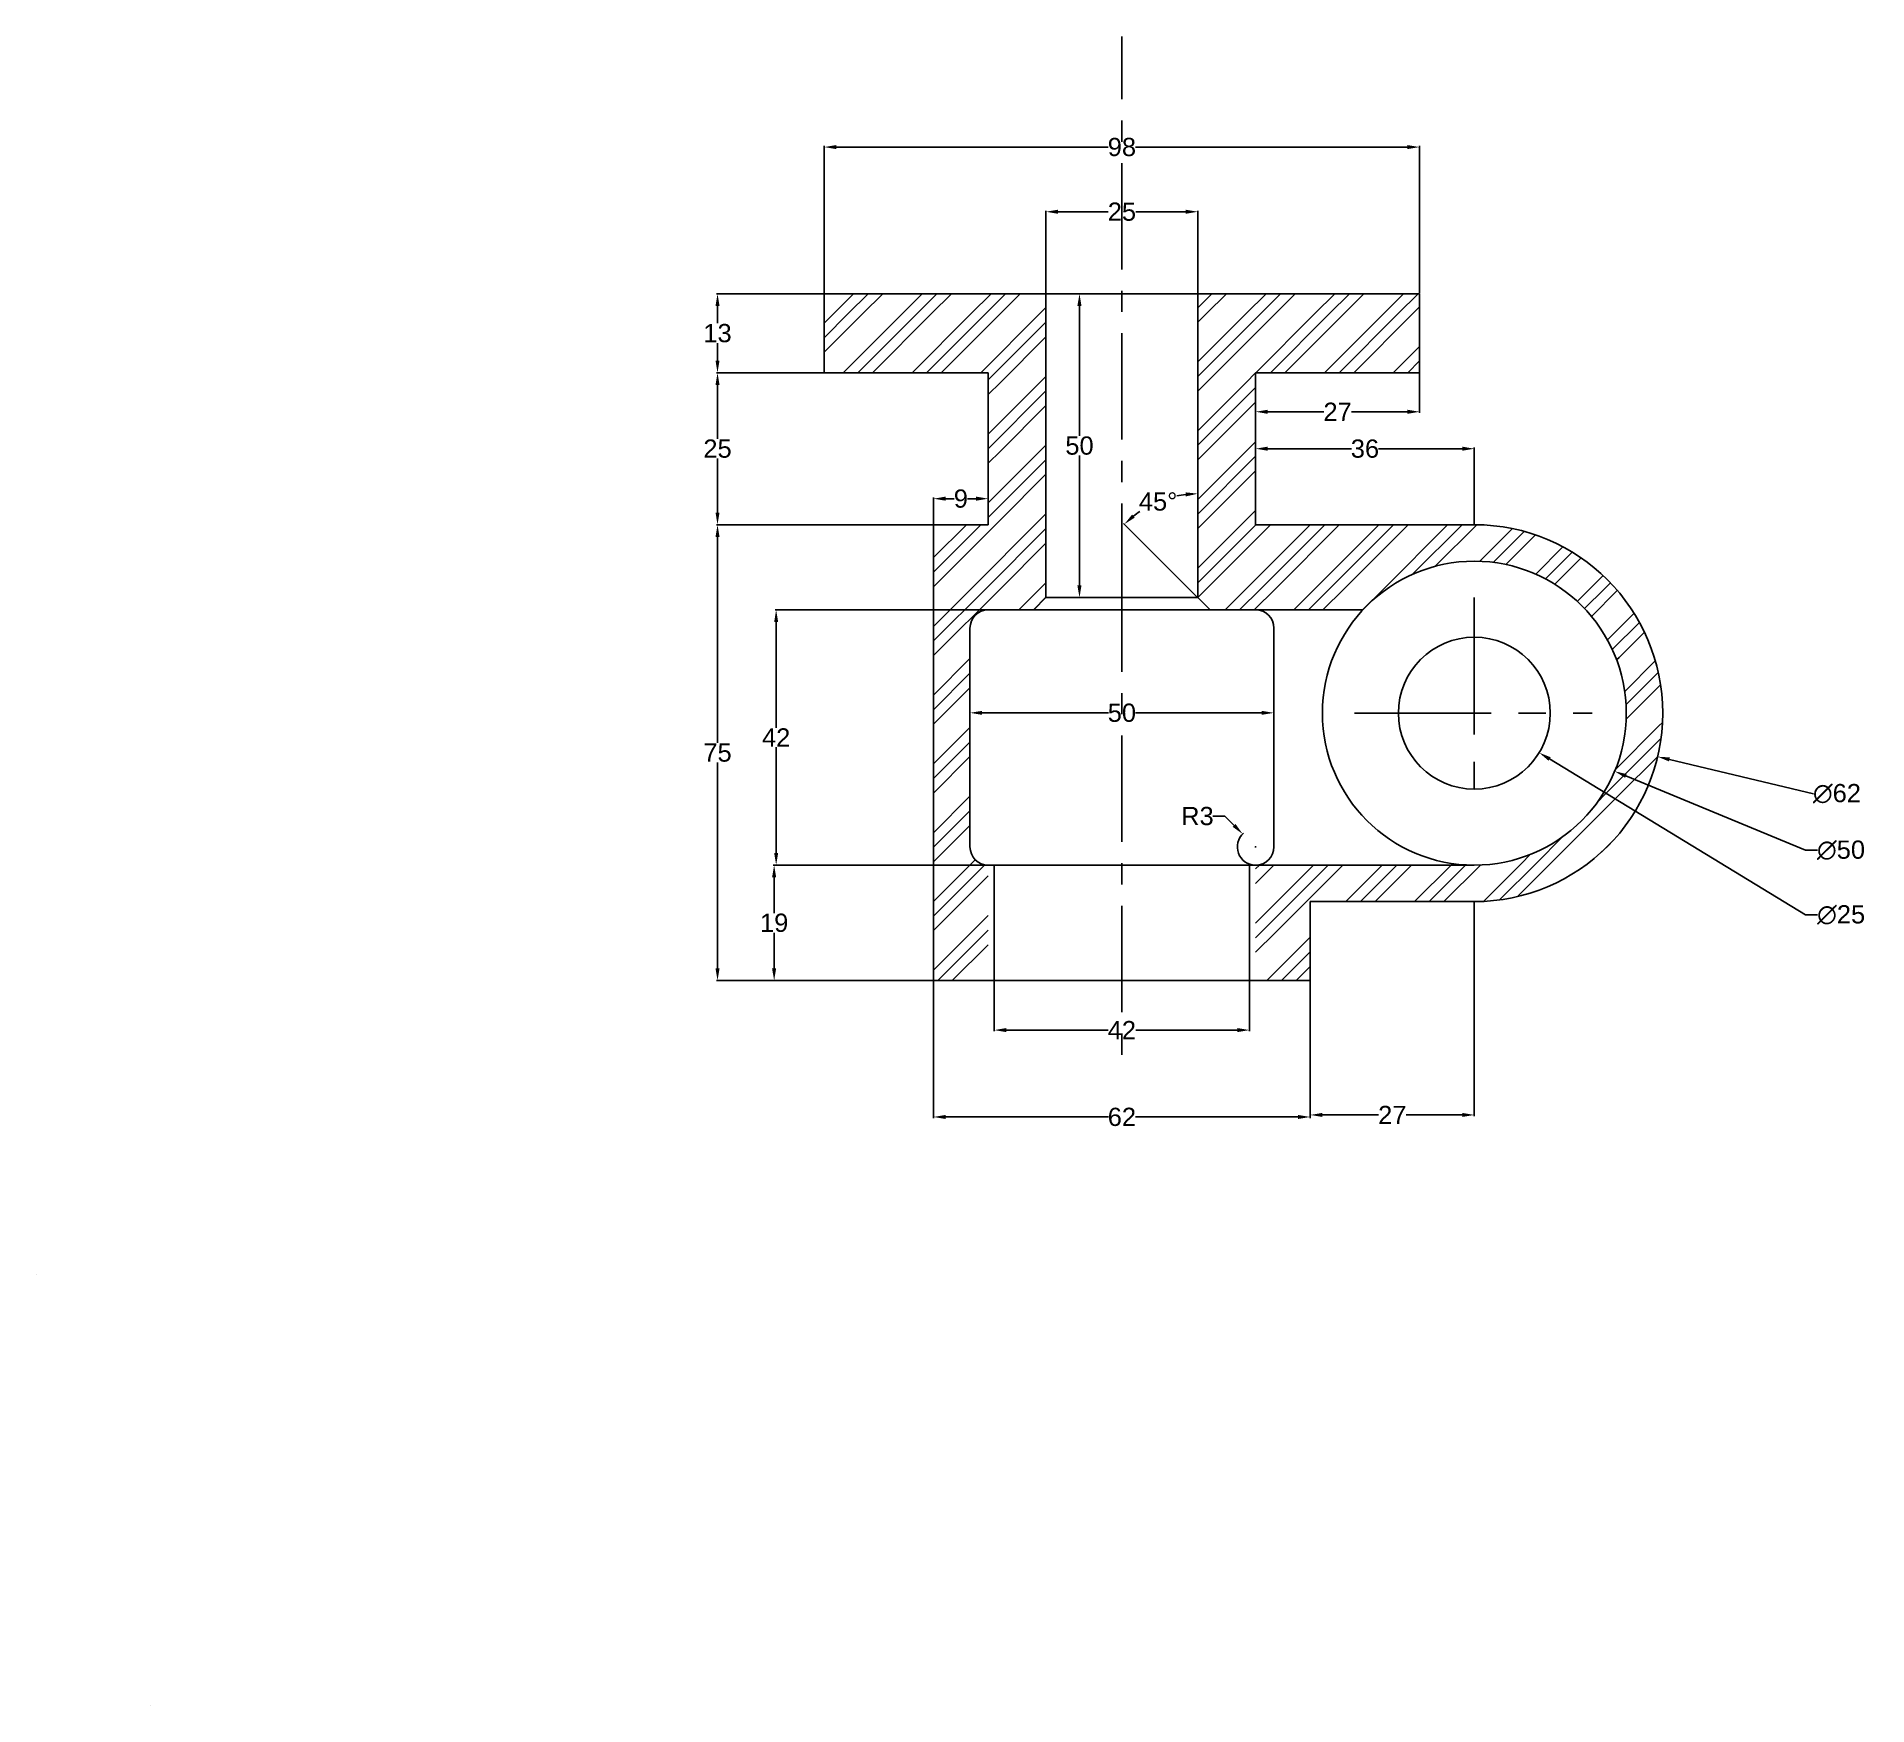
# Model space of a CAD drawing. Header units: inches. Extents: x 176 to 477, y -107 to 168.
import ezdxf

# ---------------------------------------------------------------- set-up
doc = ezdxf.new("R2010")
doc.units = ezdxf.units.IN
doc.header["$MEASUREMENT"] = 0
doc.linetypes.add('CENTERX2', pattern=[4, 2.5, -0.5, 0.5, -0.5])
doc.layers.get('0').update_dxf_attribs({"color": 50})
doc.layers.add('dim', color=7, linetype='Continuous')
doc.styles.get("Standard").update_dxf_attribs({"font": 'arial.ttf'})
doc.dimstyles.get("Standard").update_dxf_attribs({"dimtxt": 3, "dimasz": 2, "dimexe": 0.18, "dimexo": 0.0625, "dimgap": 0.09, "dimtad": 0, "dimtih": 1, "dimtoh": 1, "dimdec": 0, "dimzin": 0, "dimdsep": 46, "dimtxsty": 'Standard', "dimcen": 0.09, "dimadec": 0, "dimazin": 0, "dimtfac": 1, "dimtdec": 0, "dimtofl": 0, "dimtmove": 0, "dimatfit": 3, "dimfxl": 1, "dimtolj": 1, "dimtzin": 0, "dimarcsym": 0})
pattern_1 = [(45, (-111.6326, -115.493), (11.31371, 0), [16]), (45, (-109.2326, -115.493), (11.31371, 0), [16]), (45, (-106.8326, -115.493), (11.31371, 0), [16])]

# ---------------------------------------------------------------- blocks, each defined once
blk = doc.blocks.new('*D1')
at = {"layer": 'Defpoints', "color": 0, "transparency": 16777216}
for p in [(366.91, 138.85), (341.91, 125.37), (366.91, 125.37)]:
    blk.add_point(p, dxfattribs=at)
at = {"layer": 'dim', "color": 0, "lineweight": -2, "transparency": 16777216}
for p, q in [((341.91, 125.44), (341.91, 139.03)), ((343.91, 138.85), (352.13, 138.85)), ((364.91, 138.85), (356.68, 138.85)), ((366.91, 125.44), (366.91, 139.03))]:
    blk.add_line(p, q, dxfattribs=at)
at = {"layer": 'dim', "color": 0, "transparency": 16777216}
for points in [[(343.91, 139.19), (343.91, 138.52), (341.91, 138.85)], [(364.91, 139.19), (364.91, 138.52), (366.91, 138.85)]]:
    blk.add_solid(points, dxfattribs=at)
at = {"layer": 'dim', "color": 0, "transparency": 16777216, "insert": (354.41, 138.85), "char_height": 3, "attachment_point": 5}
blk.add_mtext('\\A1;25', dxfattribs=at)
blk = doc.blocks.new('*D2')
at = {"layer": 'Defpoints', "color": 0, "transparency": 16777216}
for p in [(403.41, 149.49), (305.41, 125.37), (403.41, 125.37)]:
    blk.add_point(p, dxfattribs=at)
at = {"layer": 'dim', "color": 0, "lineweight": -2, "transparency": 16777216}
for p, q in [((305.41, 125.44), (305.41, 149.67)), ((307.41, 149.49), (352.17, 149.49)), ((401.41, 149.49), (356.65, 149.49)), ((403.41, 125.44), (403.41, 149.67))]:
    blk.add_line(p, q, dxfattribs=at)
at = {"layer": 'dim', "color": 0, "transparency": 16777216}
for points in [[(307.41, 149.82), (307.41, 149.16), (305.41, 149.49)], [(401.41, 149.82), (401.41, 149.16), (403.41, 149.49)]]:
    blk.add_solid(points, dxfattribs=at)
at = {"layer": 'dim', "color": 0, "transparency": 16777216, "insert": (354.41, 149.49), "char_height": 3, "attachment_point": 5}
blk.add_mtext('\\A1;98', dxfattribs=at)
blk = doc.blocks.new('*D3')
at = {"layer": 'Defpoints', "color": 0, "transparency": 16777216}
for p in [(305.41, 125.37), (287.86, 112.37), (305.41, 112.37)]:
    blk.add_point(p, dxfattribs=at)
at = {"layer": 'dim', "color": 0, "lineweight": -2, "transparency": 16777216}
for p, q in [((305.35, 125.37), (287.68, 125.37)), ((287.86, 123.37), (287.86, 120.5)), ((287.86, 114.37), (287.86, 117.25)), ((305.35, 112.37), (287.68, 112.37))]:
    blk.add_line(p, q, dxfattribs=at)
at = {"layer": 'dim', "color": 0, "transparency": 16777216}
for points in [[(287.53, 123.37), (288.19, 123.37), (287.86, 125.37)], [(287.53, 114.37), (288.19, 114.37), (287.86, 112.37)]]:
    blk.add_solid(points, dxfattribs=at)
at = {"layer": 'dim', "color": 0, "transparency": 16777216, "insert": (287.86, 118.87), "char_height": 3, "attachment_point": 5}
blk.add_mtext('\\A1;13', dxfattribs=at)
blk = doc.blocks.new('*D4')
at = {"layer": 'Defpoints', "color": 0, "transparency": 16777216}
for p in [(305.41, 112.37), (287.86, 87.37), (323.41, 87.37)]:
    blk.add_point(p, dxfattribs=at)
at = {"layer": 'dim', "color": 0, "lineweight": -2, "transparency": 16777216}
for p, q in [((305.35, 112.37), (287.68, 112.37)), ((287.86, 110.37), (287.86, 101.49)), ((287.86, 89.37), (287.86, 98.25)), ((323.35, 87.37), (287.68, 87.37))]:
    blk.add_line(p, q, dxfattribs=at)
at = {"layer": 'dim', "color": 0, "transparency": 16777216}
for points in [[(287.53, 110.37), (288.19, 110.37), (287.86, 112.37)], [(287.53, 89.37), (288.19, 89.37), (287.86, 87.37)]]:
    blk.add_solid(points, dxfattribs=at)
at = {"layer": 'dim', "color": 0, "transparency": 16777216, "insert": (287.86, 99.87), "char_height": 3, "attachment_point": 5}
blk.add_mtext('\\A1;25', dxfattribs=at)
blk = doc.blocks.new('*D5')
at = {"layer": 'Defpoints', "color": 0, "transparency": 16777216}
for p in [(323.41, 87.37), (287.86, 12.37), (323.41, 12.37)]:
    blk.add_point(p, dxfattribs=at)
at = {"layer": 'dim', "color": 0, "lineweight": -2, "transparency": 16777216}
for p, q in [((323.35, 87.37), (287.68, 87.37)), ((287.86, 85.37), (287.86, 51.49)), ((287.86, 14.37), (287.86, 48.26)), ((323.35, 12.37), (287.68, 12.37))]:
    blk.add_line(p, q, dxfattribs=at)
at = {"layer": 'dim', "color": 0, "transparency": 16777216}
for points in [[(287.53, 85.37), (288.19, 85.37), (287.86, 87.37)], [(287.53, 14.37), (288.19, 14.37), (287.86, 12.37)]]:
    blk.add_solid(points, dxfattribs=at)
at = {"layer": 'dim', "color": 0, "transparency": 16777216, "insert": (287.86, 49.87), "char_height": 3, "attachment_point": 5}
blk.add_mtext('\\A1;75', dxfattribs=at)
blk = doc.blocks.new('*D6')
at = {"layer": 'Defpoints', "color": 0, "transparency": 16777216}
for p in [(332.41, 73.37), (297.51, 31.37), (332.41, 31.37)]:
    blk.add_point(p, dxfattribs=at)
at = {"layer": 'dim', "color": 0, "lineweight": -2, "transparency": 16777216}
for p, q in [((332.35, 73.37), (297.33, 73.37)), ((297.51, 71.37), (297.51, 53.97)), ((297.51, 33.37), (297.51, 50.78)), ((332.35, 31.37), (297.33, 31.37))]:
    blk.add_line(p, q, dxfattribs=at)
at = {"layer": 'dim', "color": 0, "transparency": 16777216}
for points in [[(297.18, 71.37), (297.84, 71.37), (297.51, 73.37)], [(297.18, 33.37), (297.84, 33.37), (297.51, 31.37)]]:
    blk.add_solid(points, dxfattribs=at)
at = {"layer": 'dim', "color": 0, "transparency": 16777216, "insert": (297.51, 52.37), "char_height": 3, "attachment_point": 5}
blk.add_mtext('\\A1;42', dxfattribs=at)
blk = doc.blocks.new('*D7')
at = {"layer": 'Defpoints', "color": 0, "transparency": 16777216}
for p in [(332.41, 31.37), (297.18, 12.37), (332.41, 12.37)]:
    blk.add_point(p, dxfattribs=at)
at = {"layer": 'dim', "color": 0, "lineweight": -2, "transparency": 16777216}
for p, q in [((332.35, 31.37), (297, 31.37)), ((297.18, 29.37), (297.18, 23.49)), ((297.18, 14.37), (297.18, 20.25)), ((332.35, 12.37), (297, 12.37))]:
    blk.add_line(p, q, dxfattribs=at)
at = {"layer": 'dim', "color": 0, "transparency": 16777216}
for points in [[(296.84, 29.37), (297.51, 29.37), (297.18, 31.37)], [(296.84, 14.37), (297.51, 14.37), (297.18, 12.37)]]:
    blk.add_solid(points, dxfattribs=at)
at = {"layer": 'dim', "color": 0, "transparency": 16777216, "insert": (297.18, 21.87), "char_height": 3, "attachment_point": 5}
blk.add_mtext('\\A1;19', dxfattribs=at)
blk = doc.blocks.new('*D9')
at = {"layer": 'Defpoints', "color": 0, "transparency": 16777216}
for p in [(323.41, 12.37), (385.41, 12.37), (385.41, -10.06)]:
    blk.add_point(p, dxfattribs=at)
at = {"layer": 'dim', "color": 0, "lineweight": -2, "transparency": 16777216}
for p, q in [((323.41, 12.31), (323.41, -10.24)), ((385.41, 12.31), (385.41, -10.24)), ((325.41, -10.06), (352.18, -10.06)), ((383.41, -10.06), (356.64, -10.06))]:
    blk.add_line(p, q, dxfattribs=at)
at = {"layer": 'dim', "color": 0, "transparency": 16777216}
for points in [[(325.41, -9.73), (325.41, -10.39), (323.41, -10.06)], [(383.41, -9.73), (383.41, -10.39), (385.41, -10.06)]]:
    blk.add_solid(points, dxfattribs=at)
at = {"layer": 'dim', "color": 0, "transparency": 16777216, "insert": (354.41, -10.06), "char_height": 3, "attachment_point": 5}
blk.add_mtext('\\A1;62', dxfattribs=at)
blk = doc.blocks.new('*D10')
at = {"layer": 'Defpoints', "color": 0, "transparency": 16777216}
for p in [(379.41, 56.42), (329.41, 52.37), (379.41, 52.37)]:
    blk.add_point(p, dxfattribs=at)
at = {"layer": 'dim', "color": 0, "lineweight": -2, "transparency": 16777216}
for p, q in [((329.41, 52.44), (329.41, 56.6)), ((331.41, 56.42), (352.18, 56.42)), ((377.41, 56.42), (356.64, 56.42)), ((379.41, 52.44), (379.41, 56.6))]:
    blk.add_line(p, q, dxfattribs=at)
at = {"layer": 'dim', "color": 0, "transparency": 16777216}
for points in [[(331.41, 56.75), (331.41, 56.09), (329.41, 56.42)], [(377.41, 56.75), (377.41, 56.09), (379.41, 56.42)]]:
    blk.add_solid(points, dxfattribs=at)
at = {"layer": 'dim', "color": 0, "transparency": 16777216, "insert": (354.41, 56.42), "char_height": 3, "attachment_point": 5}
blk.add_mtext('\\A1;50', dxfattribs=at)
blk = doc.blocks.new('*D11')
at = {"layer": 'Defpoints', "color": 0, "transparency": 16777216}
for p in [(347.43, 125.37), (348.09, 125.37), (348.09, 75.37)]:
    blk.add_point(p, dxfattribs=at)
at = {"layer": 'dim', "color": 0, "lineweight": -2, "transparency": 16777216}
for p, q in [((348.03, 125.37), (347.25, 125.37)), ((347.43, 123.37), (347.43, 101.99)), ((347.43, 77.37), (347.43, 98.75)), ((348.03, 75.37), (347.25, 75.37))]:
    blk.add_line(p, q, dxfattribs=at)
at = {"layer": 'dim', "color": 0, "transparency": 16777216}
for points in [[(347.09, 123.37), (347.76, 123.37), (347.43, 125.37)], [(347.09, 77.37), (347.76, 77.37), (347.43, 75.37)]]:
    blk.add_solid(points, dxfattribs=at)
at = {"layer": 'dim', "color": 0, "transparency": 16777216, "insert": (347.43, 100.37), "char_height": 3, "attachment_point": 5}
blk.add_mtext('\\A1;50', dxfattribs=at)
blk = doc.blocks.new('*D12')
at = {"layer": 'Defpoints', "color": 0, "transparency": 16777216}
for p in [(376.41, 112.37), (403.41, 112.37), (403.41, 105.95)]:
    blk.add_point(p, dxfattribs=at)
at = {"layer": 'dim', "color": 0, "lineweight": -2, "transparency": 16777216}
for p, q in [((376.41, 112.31), (376.41, 105.77)), ((403.41, 112.31), (403.41, 105.77)), ((378.41, 105.95), (387.65, 105.95)), ((401.41, 105.95), (392.17, 105.95))]:
    blk.add_line(p, q, dxfattribs=at)
at = {"layer": 'dim', "color": 0, "transparency": 16777216}
for points in [[(378.41, 106.28), (378.41, 105.61), (376.41, 105.95)], [(401.41, 106.28), (401.41, 105.61), (403.41, 105.95)]]:
    blk.add_solid(points, dxfattribs=at)
at = {"layer": 'dim', "color": 0, "transparency": 16777216, "insert": (389.91, 105.95), "char_height": 3, "attachment_point": 5}
blk.add_mtext('\\A1;27', dxfattribs=at)
blk = doc.blocks.new('*D14')
at = {"layer": 'Defpoints', "color": 0, "transparency": 16777216}
for p in [(376.41, 99.87), (376.41, 99.87), (412.41, 87.37)]:
    blk.add_point(p, dxfattribs=at)
at = {"layer": 'dim', "color": 0, "lineweight": -2, "transparency": 16777216}
for p, q in [((376.41, 99.94), (376.41, 100.05)), ((378.41, 99.87), (392.17, 99.87)), ((410.41, 99.87), (396.65, 99.87)), ((412.41, 87.44), (412.41, 100.05))]:
    blk.add_line(p, q, dxfattribs=at)
at = {"layer": 'dim', "color": 0, "transparency": 16777216}
for points in [[(378.41, 100.21), (378.41, 99.54), (376.41, 99.87)], [(410.41, 100.21), (410.41, 99.54), (412.41, 99.87)]]:
    blk.add_solid(points, dxfattribs=at)
at = {"layer": 'dim', "color": 0, "transparency": 16777216, "insert": (394.41, 99.87), "char_height": 3, "attachment_point": 5}
blk.add_mtext('\\A1;36', dxfattribs=at)
blk = doc.blocks.new('*D15')
at = {"layer": 'Defpoints', "color": 0, "transparency": 16777216}
for p in [(412.41, 25.37), (385.41, 12.37), (412.41, -9.73)]:
    blk.add_point(p, dxfattribs=at)
at = {"layer": 'dim', "color": 0, "lineweight": -2, "transparency": 16777216}
for p, q in [((412.41, 25.31), (412.41, -9.91)), ((385.41, 12.31), (385.41, -9.91)), ((387.41, -9.73), (396.65, -9.73)), ((410.41, -9.73), (401.17, -9.73))]:
    blk.add_line(p, q, dxfattribs=at)
at = {"layer": 'dim', "color": 0, "transparency": 16777216}
for points in [[(387.41, -9.39), (387.41, -10.06), (385.41, -9.73)], [(410.41, -9.39), (410.41, -10.06), (412.41, -9.73)]]:
    blk.add_solid(points, dxfattribs=at)
at = {"layer": 'dim', "color": 0, "transparency": 16777216, "insert": (398.91, -9.73), "char_height": 3, "attachment_point": 5}
blk.add_mtext('\\A1;27', dxfattribs=at)
blk = doc.blocks.new('*D16')
at = {"layer": 'Defpoints', "color": 0, "transparency": 16777216}
for p in [(333.41, 12.37), (375.41, 12.37), (375.41, 4.23)]:
    blk.add_point(p, dxfattribs=at)
at = {"layer": 'dim', "color": 0, "lineweight": -2, "transparency": 16777216}
for p, q in [((333.41, 12.31), (333.41, 4.05)), ((375.41, 12.31), (375.41, 4.05)), ((335.41, 4.23), (352.13, 4.23)), ((373.41, 4.23), (356.69, 4.23))]:
    blk.add_line(p, q, dxfattribs=at)
at = {"layer": 'dim', "color": 0, "transparency": 16777216}
for points in [[(335.41, 4.57), (335.41, 3.9), (333.41, 4.23)], [(373.41, 4.57), (373.41, 3.9), (375.41, 4.23)]]:
    blk.add_solid(points, dxfattribs=at)
at = {"layer": 'dim', "color": 0, "transparency": 16777216, "insert": (354.41, 4.23), "char_height": 3, "attachment_point": 5}
blk.add_mtext('\\A1;42', dxfattribs=at)
blk = doc.blocks.new('*D17')
at = {"layer": 'Defpoints', "color": 0, "transparency": 16777216}
for p in [(323.41, 91.65), (323.41, 87.37), (332.41, 87.37)]:
    blk.add_point(p, dxfattribs=at)
at = {"layer": 'dim', "color": 0, "lineweight": -2, "transparency": 16777216}
for p, q in [((323.41, 87.44), (323.41, 91.83)), ((325.41, 91.65), (326.83, 91.65)), ((330.41, 91.65), (328.99, 91.65)), ((332.41, 87.44), (332.41, 91.83))]:
    blk.add_line(p, q, dxfattribs=at)
at = {"layer": 'dim', "color": 0, "transparency": 16777216}
for points in [[(325.41, 91.99), (325.41, 91.32), (323.41, 91.65)], [(330.41, 91.99), (330.41, 91.32), (332.41, 91.65)]]:
    blk.add_solid(points, dxfattribs=at)
at = {"layer": 'dim', "color": 0, "transparency": 16777216, "insert": (327.91, 91.65), "char_height": 3, "attachment_point": 5}
blk.add_mtext('\\A1;9', dxfattribs=at)
blk = doc.blocks.new('*D18')
at = {"layer": 'Defpoints', "color": 0, "transparency": 16777216}
for p in [(401.73, 62.88), (423.08, 49.87)]:
    blk.add_point(p, dxfattribs=at)
at = {"layer": 'dim', "color": 0, "lineweight": -2, "transparency": 16777216}
for p, q in [((412.32, 56.37), (412.5, 56.37)), ((412.41, 56.28), (412.41, 56.46)), ((466.9, 23.18), (424.79, 48.83)), ((468.9, 23.18), (466.9, 23.18))]:
    blk.add_line(p, q, dxfattribs=at)
at = {"layer": 'dim', "color": 0, "transparency": 16777216}
blk.add_solid([(424.97, 49.11), (424.62, 48.54), (423.08, 49.87)], dxfattribs=at)
at = {"layer": 'dim', "color": 0, "transparency": 16777216, "insert": (472.78, 23.18), "char_height": 3, "attachment_point": 5}
blk.add_mtext('\\A1;∅25', dxfattribs=at)
blk = doc.blocks.new('*D19')
at = {"layer": 'Defpoints', "color": 0, "transparency": 16777216}
for p in [(389.31, 65.93), (435.51, 46.81)]:
    blk.add_point(p, dxfattribs=at)
at = {"layer": 'dim', "color": 0, "lineweight": -2, "transparency": 16777216}
for p, q in [((412.32, 56.37), (412.5, 56.37)), ((412.41, 56.28), (412.41, 56.46)), ((466.9, 33.82), (437.36, 46.05)), ((468.9, 33.82), (466.9, 33.82))]:
    blk.add_line(p, q, dxfattribs=at)
at = {"layer": 'dim', "color": 0, "transparency": 16777216}
blk.add_solid([(437.48, 46.35), (437.23, 45.74), (435.51, 46.81)], dxfattribs=at)
at = {"layer": 'dim', "color": 0, "transparency": 16777216, "insert": (472.76, 33.82), "char_height": 3, "attachment_point": 5}
blk.add_mtext('\\A1;∅50', dxfattribs=at)
blk = doc.blocks.new('*D20')
at = {"layer": 'Defpoints', "color": 0, "transparency": 16777216}
for p in [(382.25, 63.53), (442.57, 49.21)]:
    blk.add_point(p, dxfattribs=at)
at = {"layer": 'dim', "color": 0, "lineweight": -2, "transparency": 16777216}
for p, q in [((412.32, 56.37), (412.5, 56.37)), ((412.41, 56.28), (412.41, 56.46)), ((468.23, 43.12), (444.52, 48.75))]:
    blk.add_line(p, q, dxfattribs=at)
at = {"layer": 'dim', "color": 0, "transparency": 16777216}
blk.add_solid([(444.59, 49.08), (444.44, 48.43), (442.57, 49.21)], dxfattribs=at)
at = {"layer": 'dim', "color": 0, "transparency": 16777216, "insert": (472.09, 43.12), "char_height": 3, "attachment_point": 5}
blk.add_mtext('\\A1;∅62', dxfattribs=at)
blk = doc.blocks.new('*D21')
at = {"layer": 'Defpoints', "color": 0, "transparency": 16777216}
for p in [(374.29, 36.49), (376.41, 34.37)]:
    blk.add_point(p, dxfattribs=at)
at = {"layer": 'dim', "color": 0, "lineweight": -2, "transparency": 16777216}
for p, q in [((369.35, 39.43), (371.35, 39.43)), ((371.35, 39.43), (372.87, 37.91)), ((376.32, 34.37), (376.5, 34.37)), ((376.41, 34.28), (376.41, 34.46))]:
    blk.add_line(p, q, dxfattribs=at)
blk.add_arc((376.41, 34.37), 3, 131.5623, 268.8063, dxfattribs=at)
at = {"layer": 'dim', "color": 0, "transparency": 16777216}
blk.add_solid([(373.11, 38.14), (372.64, 37.67), (374.29, 36.49)], dxfattribs=at)
at = {"layer": 'dim', "color": 0, "transparency": 16777216, "insert": (366.84, 39.43), "char_height": 3, "attachment_point": 5}
blk.add_mtext('\\A1;R3', dxfattribs=at)
blk = doc.blocks.new('*D22')
at = {"layer": 'Defpoints', "color": 0, "transparency": 16777216}
for p in [(366.91, 125.37), (362.48, 91.89), (366.91, 75.37), (366.91, 75.37), (368.91, 73.37)]:
    blk.add_point(p, dxfattribs=at)
at = {"layer": 'dim', "color": 0, "lineweight": -2, "transparency": 16777216}
blk.add_line((366.87, 75.42), (354.69, 87.59), dxfattribs=at)
for start, end in [(96.7051, 101.6424), (123.9627, 128.2949)]:
    blk.add_arc((366.91, 75.37), 17.1, start, end, dxfattribs=at)
at = {"layer": 'dim', "color": 0, "transparency": 16777216}
for points in [[(364.89, 92.69), (364.93, 92.02), (366.91, 92.47)], [(356.53, 88.54), (356.09, 89.04), (354.82, 87.46)]]:
    blk.add_solid(points, dxfattribs=at)
at = {"layer": 'dim', "color": 0, "transparency": 16777216, "insert": (360.37, 91.17), "char_height": 3, "attachment_point": 5}
blk.add_mtext('\\A1;45°', dxfattribs=at)

msp = doc.modelspace()

# ---------------------------------------------------------------- hatches: boundary and pattern name
at = {"transparency": 33554495}
h = msp.add_hatch(dxfattribs=at)
h.set_pattern_fill('GOST_GROUND', color=256, scale=0.8)
h.set_pattern_definition(pattern_1)
h.paths.add_polyline_path([(341.91, 125.37), (305.41, 125.37), (305.41, 112.37), (332.41, 112.37), (332.41, 87.37), (323.41, 87.37), (323.41, 12.37), (332.41, 12.37), (332.41, 31.37, -0.414214), (329.41, 34.37), (329.41, 70.37, -0.414214), (332.41, 73.37), (339.91, 73.37), (341.91, 75.37)])
h = msp.add_hatch(dxfattribs=at)
h.set_pattern_fill('GOST_GROUND', color=256, scale=0.8)
h.set_pattern_definition(pattern_1)
h.paths.add_polyline_path([(403.41, 125.37), (366.91, 125.37), (366.91, 75.37), (368.91, 73.37), (394.08, 73.37, -0.681875), (437.41, 56.37, -0.414214), (412.41, 31.37), (376.41, 31.37), (376.41, 12.37), (385.41, 12.37), (385.41, 25.37), (412.41, 25.37, 1), (412.41, 87.37), (376.41, 87.37), (376.41, 112.37), (403.41, 112.37)])

# ---------------------------------------------------------------- linework, layer by layer
at = {"linetype": 'CENTERX2', "ltscale": 7}
for p, q in [((354.41, 73.37), (354.41, 167.66)), ((354.41, 80.68), (354.41, -2.44))]:
    msp.add_line(p, q, dxfattribs=at)
for p, q in [((305.41, 125.37), (305.41, 112.37)), ((305.41, 125.37), (305.41, 112.37)), ((305.41, 125.37), (403.41, 125.37)), ((341.91, 125.37), (341.91, 75.37)), ((366.91, 125.37), (366.91, 75.37)), ((403.41, 125.37), (403.41, 112.37)), ((332.41, 112.37), (305.41, 112.37)), ((332.41, 112.37), (332.41, 87.37)), ((376.41, 112.37), (376.41, 87.37)), ((403.41, 112.37), (376.41, 112.37)), ((323.41, 87.37), (332.41, 87.37)), ((323.41, 87.37), (323.41, 12.37)), ((376.41, 87.37), (412.41, 87.37)), ((341.91, 75.37), (339.91, 73.37)), ((341.91, 75.37), (366.91, 75.37)), ((366.91, 75.37), (368.91, 73.37)), ((332.41, 73.37), (394.08, 73.37)), ((368.48, 73.8), (368.48, 73.8)), ((329.41, 34.37), (329.41, 70.37)), ((379.41, 70.37), (379.41, 34.37)), ((332.41, 31.37), (412.41, 31.37)), ((333.41, 31.37), (333.41, 12.37)), ((375.41, 31.37), (375.41, 12.37)), ((385.41, 25.37), (412.41, 25.37)), ((385.41, 25.37), (385.41, 12.37)), ((323.41, 12.37), (385.41, 12.37)), ((175.8, -35.99), (175.8, -35.99)), ((194.62, -106.85), (194.62, -106.85))]:
    msp.add_line(p, q)
at = {"linetype": 'CENTERX2', "ltscale": 9}
for p, q in [((412.41, 75.37), (412.41, 39.64)), ((392.67, 56.37), (431.82, 56.37))]:
    msp.add_line(p, q, dxfattribs=at)
for radius in [25, 12.5]:
    msp.add_circle((412.41, 56.37), radius)
for centre, radius, start, end in [((412.41, 56.37), 31, 270, 90), ((332.41, 70.37), 3, 90, 180), ((376.41, 70.37), 3, 0, 90), ((332.41, 34.37), 3, 180, 270), ((332.41, 34.37), 3, 180, 270), ((376.41, 34.37), 3, 270, 360)]:
    msp.add_arc(centre, radius, start, end)

# ---------------------------------------------------------------- dimensions: what is measured, and where the dimension line sits
at = {"layer": 'dim'}
for base, p1, p2, picture, middle in [((403.41, 149.49), (305.41, 125.37), (403.41, 125.37), '*D2', (354.41, 149.49)), ((366.91, 138.85), (341.91, 125.37), (366.91, 125.37), '*D1', (354.41, 138.85)), ((403.41, 105.95), (376.41, 112.37), (403.41, 112.37), '*D12', (389.91, 105.95)), ((376.41, 99.87), (412.41, 87.37), (376.41, 99.87), '*D14', (394.41, 99.87)), ((323.41, 91.65), (332.41, 87.37), (323.41, 87.37), '*D17', (327.91, 91.65)), ((379.41, 56.42), (329.41, 52.37), (379.41, 52.37), '*D10', (354.41, 56.42)), ((412.41, -9.73), (385.41, 12.37), (412.41, 25.37), '*D15', (398.91, -9.73)), ((385.41, -10.06), (323.41, 12.37), (385.41, 12.37), '*D9', (354.41, -10.06)), ((375.41, 4.23), (333.41, 12.37), (375.41, 12.37), '*D16', (354.41, 4.23))]:
    dim = msp.add_linear_dim(base=base, p1=p1, p2=p2, dimstyle='Standard', dxfattribs=at)
    dim.commit()
    dim.dimension.update_dxf_attribs({"geometry": picture, "text_midpoint": middle})
for base, p1, p2, picture, middle in [((287.86, 112.37), (305.41, 125.37), (305.41, 112.37), '*D3', (287.86, 118.87)), ((347.43, 125.37), (348.09, 75.37), (348.09, 125.37), '*D11', (347.43, 100.37)), ((287.86, 87.37), (305.41, 112.37), (323.41, 87.37), '*D4', (287.86, 99.87)), ((287.86, 12.37), (323.41, 87.37), (323.41, 12.37), '*D5', (287.86, 49.87)), ((297.51, 31.37), (332.41, 73.37), (332.41, 31.37), '*D6', (297.51, 52.37)), ((297.18, 12.37), (332.41, 31.37), (332.41, 12.37), '*D7', (297.18, 21.87))]:
    dim = msp.add_linear_dim(base=base, p1=p1, p2=p2, angle=90, dimstyle='Standard', dxfattribs=at)
    dim.commit()
    dim.dimension.update_dxf_attribs({"geometry": picture, "text_midpoint": middle})
dim = msp.add_angular_dim_2l(base=(362.48, 91.89), line1=((366.91, 125.37), (366.91, 75.37)), line2=((366.91, 75.37), (368.91, 73.37)), dimstyle='Standard', dxfattribs=at)
dim.commit()
dim.dimension.update_dxf_attribs({"geometry": '*D22', "text_midpoint": (360.37, 91.17)})
for p1, p2, picture, middle in [((382.25, 63.53), (442.57, 49.21), '*D20', (468.23, 43.12)), ((389.31, 65.93), (435.51, 46.81), '*D19', (472.76, 33.82)), ((401.73, 62.88), (423.08, 49.87), '*D18', (472.78, 23.18))]:
    dim = msp.add_diameter_dim_2p(p1=p1, p2=p2, dimstyle='Standard', dxfattribs=at)
    dim.commit()
    dim.dimension.update_dxf_attribs({"geometry": picture, "text_midpoint": middle, "dimtype": 163})
dim = msp.add_radius_dim(center=(376.41, 34.37), mpoint=(374.29, 36.49), dimstyle='Standard', dxfattribs=at)
dim.commit()
dim.dimension.update_dxf_attribs({"geometry": '*D21', "text_midpoint": (366.84, 39.43), "dimtype": 164})

doc.saveas('drawing.dxf')
